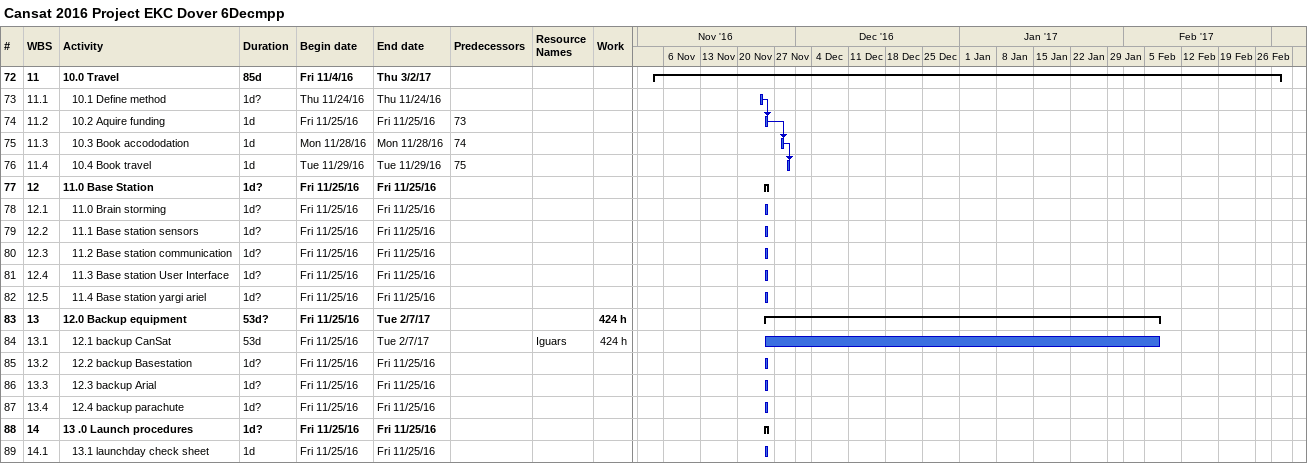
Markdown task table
Cansat 2016 Project EKC Dover 6Decmpp

| ID | WBS | Task | Duration | Start | Finish | Predecessors | Resources | Work (h) |
|---|---|---|---|---|---|---|---|---|
| 72 | 11 | **10.0 Travel** | 85d | 2016-11-04 | 2017-03-02 |  |  |  |
| 73 | 11.1 | 10.1 Define method | 1d? | 2016-11-24 | 2016-11-24 |  |  |  |
| 74 | 11.2 | 10.2 Aquire funding | 1d | 2016-11-25 | 2016-11-25 | 73 |  |  |
| 75 | 11.3 | 10.3 Book accododation | 1d | 2016-11-28 | 2016-11-28 | 74 |  |  |
| 76 | 11.4 | 10.4 Book travel | 1d | 2016-11-29 | 2016-11-29 | 75 |  |  |
| 77 | 12 | **11.0 Base Station** | 1d? | 2016-11-25 | 2016-11-25 |  |  |  |
| 78 | 12.1 | 11.0 Brain storming | 1d? | 2016-11-25 | 2016-11-25 |  |  |  |
| 79 | 12.2 | 11.1 Base station sensors | 1d? | 2016-11-25 | 2016-11-25 |  |  |  |
| 80 | 12.3 | 11.2 Base station communication | 1d? | 2016-11-25 | 2016-11-25 |  |  |  |
| 81 | 12.4 | 11.3 Base station User Interface | 1d? | 2016-11-25 | 2016-11-25 |  |  |  |
| 82 | 12.5 | 11.4 Base station yargi ariel | 1d? | 2016-11-25 | 2016-11-25 |  |  |  |
| 83 | 13 | **12.0 Backup equipment** | 53d? | 2016-11-25 | 2017-02-07 |  |  | 424 |
| 84 | 13.1 | 12.1 backup CanSat | 53d | 2016-11-25 | 2017-02-07 |  | Iguars | 424 |
| 85 | 13.2 | 12.2 backup Basestation | 1d? | 2016-11-25 | 2016-11-25 |  |  |  |
| 86 | 13.3 | 12.3 backup Arial | 1d? | 2016-11-25 | 2016-11-25 |  |  |  |
| 87 | 13.4 | 12.4 backup parachute | 1d? | 2016-11-25 | 2016-11-25 |  |  |  |
| 88 | 14 | **13 .0 Launch procedures** | 1d? | 2016-11-25 | 2016-11-25 |  |  |  |
| 89 | 14.1 | 13.1 launchday check sheet | 1d | 2016-11-25 | 2016-11-25 |  |  |  |
